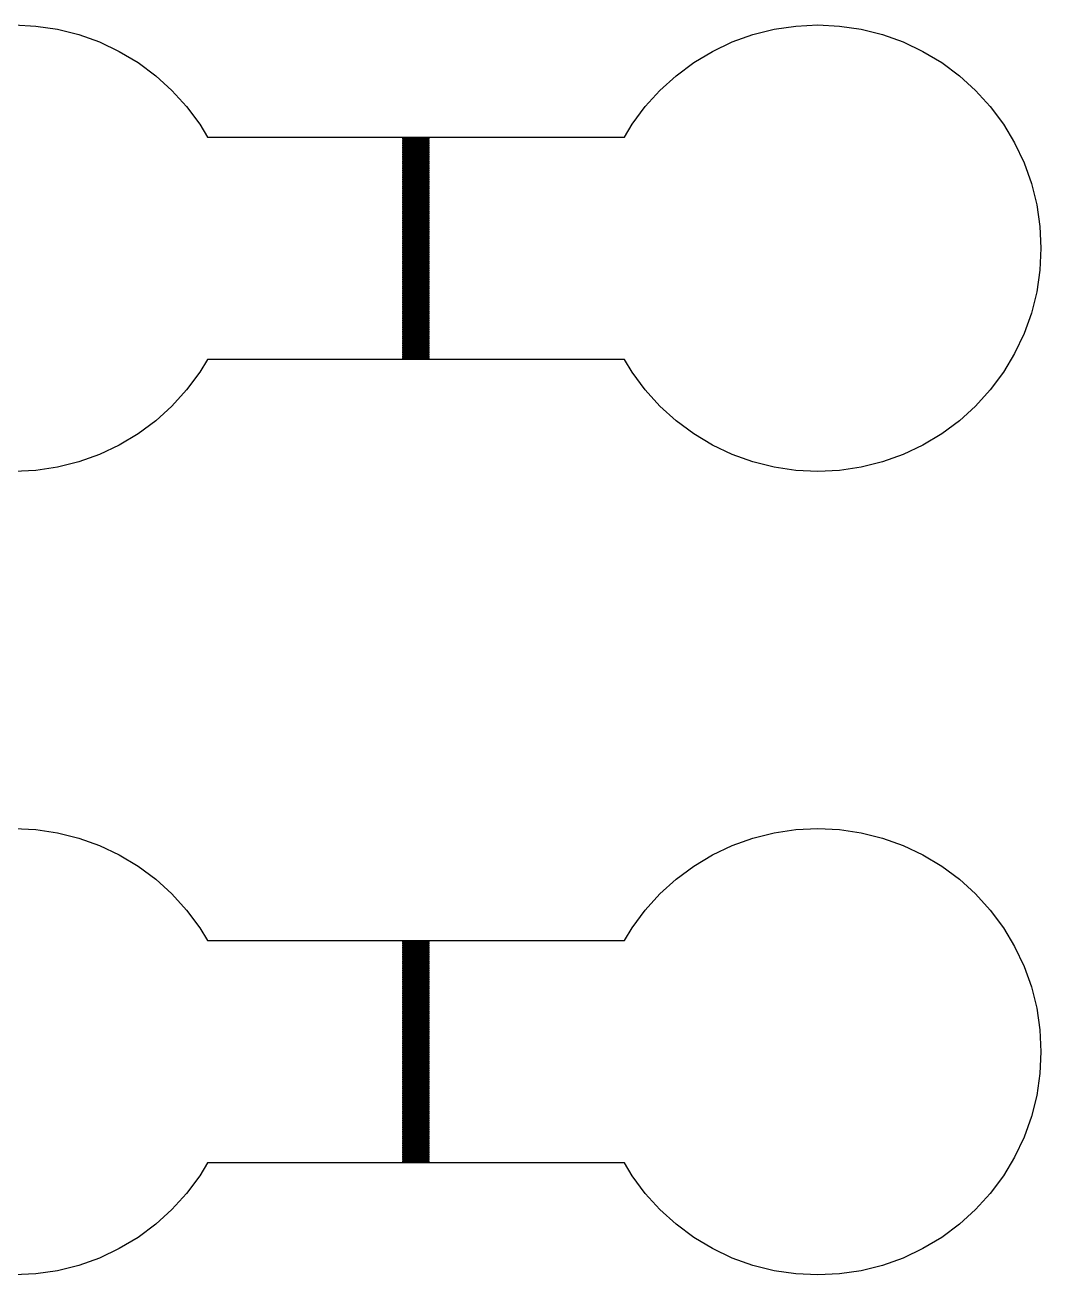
# Model space of a CAD drawing. Extents: x -16 to 132, y -40 to 113.
# Drawn here: x 13.93 to 25.57, y 38.86 to 53.18 of the extents above; entities that cross this region are included whole.
import ezdxf

# ---------------------------------------------------------------- set-up
doc = ezdxf.new("R2010")
doc.units = 0

msp = doc.modelspace()

# ---------------------------------------------------------------- linework, layer by layer
for p, q in [((13.8051, 53.1752), (14.0557, 53.1629)), ((14.0557, 53.1629), (14.3038, 53.1261)), ((14.3038, 53.1261), (14.5472, 53.0651)), ((22.2664, 53.0651), (22.5097, 53.1261)), ((22.5097, 53.1261), (22.7579, 53.1629)), ((22.7579, 53.1629), (23.0085, 53.1752)), ((23.0085, 53.1752), (23.2591, 53.1629)), ((23.2591, 53.1629), (23.5072, 53.1261)), ((23.5072, 53.1261), (23.7506, 53.0651)), ((14.5472, 53.0651), (14.7834, 52.9806)), ((14.7834, 52.9806), (15.0102, 52.8733)), ((21.8034, 52.8733), (22.0302, 52.9806)), ((22.0302, 52.9806), (22.2664, 53.0651)), ((23.7506, 53.0651), (23.9868, 52.9806)), ((23.9868, 52.9806), (24.2136, 52.8733)), ((15.0102, 52.8733), (15.2254, 52.7443)), ((21.5882, 52.7443), (21.8034, 52.8733)), ((24.2136, 52.8733), (24.4288, 52.7443)), ((15.2254, 52.7443), (15.4269, 52.5949)), ((21.3867, 52.5949), (21.5882, 52.7443)), ((24.4288, 52.7443), (24.6303, 52.5949)), ((15.4269, 52.5949), (15.6128, 52.4264)), ((21.2008, 52.4264), (21.3867, 52.5949)), ((24.6303, 52.5949), (24.8162, 52.4264)), ((15.6128, 52.4264), (15.7813, 52.2405)), ((21.0323, 52.2405), (21.2008, 52.4264)), ((24.8162, 52.4264), (24.9847, 52.2405)), ((15.7813, 52.2405), (15.9307, 52.039)), ((20.8828, 52.039), (21.0323, 52.2405)), ((24.9847, 52.2405), (25.1341, 52.039)), ((15.9307, 52.039), (16.019, 51.8918)), ((20.7946, 51.8918), (20.8828, 52.039)), ((25.1341, 52.039), (25.2631, 51.8238)), ((16.019, 51.8918), (20.7946, 51.8918)), ((18.5602, 51.8816), (18.2534, 51.8816)), ((18.2534, 51.8816), (18.2534, 51.8714)), ((18.2534, 51.8714), (18.5602, 51.8714)), ((18.5602, 51.8611), (18.2534, 51.8611)), ((18.2534, 51.8611), (18.2534, 51.8509)), ((18.2534, 51.8509), (18.5602, 51.8509)), ((18.5602, 51.8407), (18.2534, 51.8407)), ((18.2534, 51.8407), (18.2534, 51.8305)), ((18.2534, 51.8305), (18.5602, 51.8305)), ((18.5602, 51.8714), (18.5602, 51.8816)), ((18.5602, 51.8509), (18.5602, 51.8611)), ((18.5602, 51.8305), (18.5602, 51.8407)), ((18.5602, 51.8202), (18.2534, 51.8202)), ((18.2534, 51.8202), (18.2534, 51.81)), ((18.2534, 51.81), (18.5602, 51.81)), ((18.5602, 51.7998), (18.2534, 51.7998)), ((18.2534, 51.7998), (18.2534, 51.7896)), ((18.2534, 51.7896), (18.5602, 51.7896)), ((18.5602, 51.7793), (18.2534, 51.7793)), ((18.2534, 51.7793), (18.2534, 51.7691)), ((18.2534, 51.7691), (18.5602, 51.7691)), ((18.5602, 51.7589), (18.2534, 51.7589)), ((18.2534, 51.7589), (18.2534, 51.7487)), ((18.2534, 51.7487), (18.5602, 51.7487)), ((18.5602, 51.7384), (18.2534, 51.7384)), ((18.2534, 51.7384), (18.2534, 51.7282)), ((18.2534, 51.7282), (18.5602, 51.7282)), ((18.5602, 51.718), (18.2534, 51.718)), ((18.2534, 51.718), (18.2534, 51.7077)), ((18.2534, 51.7077), (18.5602, 51.7077)), ((18.5602, 51.6975), (18.2534, 51.6975)), ((18.2534, 51.6975), (18.2534, 51.6873)), ((18.2534, 51.6873), (18.5602, 51.6873)), ((18.5602, 51.81), (18.5602, 51.8202)), ((18.5602, 51.7896), (18.5602, 51.7998)), ((18.5602, 51.7691), (18.5602, 51.7793)), ((18.5602, 51.7487), (18.5602, 51.7589)), ((18.5602, 51.7282), (18.5602, 51.7384)), ((18.5602, 51.7077), (18.5602, 51.718)), ((18.5602, 51.6873), (18.5602, 51.6975)), ((25.2631, 51.8238), (25.3704, 51.597)), ((18.5602, 51.6771), (18.2534, 51.6771)), ((18.2534, 51.6771), (18.2534, 51.6669)), ((18.2534, 51.6669), (18.5602, 51.6669)), ((18.5602, 51.6566), (18.2534, 51.6566)), ((18.2534, 51.6566), (18.2534, 51.6464)), ((18.2534, 51.6464), (18.5602, 51.6464)), ((18.5602, 51.6362), (18.2534, 51.6362)), ((18.2534, 51.6362), (18.2534, 51.6259)), ((18.2534, 51.6259), (18.5602, 51.6259)), ((18.5602, 51.6157), (18.2534, 51.6157)), ((18.2534, 51.6157), (18.2534, 51.6055)), ((18.2534, 51.6055), (18.5602, 51.6055)), ((18.5602, 51.5953), (18.2534, 51.5953)), ((18.2534, 51.5953), (18.2534, 51.585)), ((18.2534, 51.585), (18.5602, 51.585)), ((18.5602, 51.5748), (18.2534, 51.5748)), ((18.2534, 51.5748), (18.2534, 51.5646)), ((18.2534, 51.5646), (18.5602, 51.5646)), ((18.5602, 51.5544), (18.2534, 51.5544)), ((18.2534, 51.5544), (18.2534, 51.5441)), ((18.2534, 51.5441), (18.5602, 51.5441)), ((18.5602, 51.6669), (18.5602, 51.6771)), ((18.5602, 51.6464), (18.5602, 51.6566)), ((18.5602, 51.6259), (18.5602, 51.6362)), ((18.5602, 51.6055), (18.5602, 51.6157)), ((18.5602, 51.585), (18.5602, 51.5953)), ((18.5602, 51.5646), (18.5602, 51.5748)), ((18.5602, 51.5441), (18.5602, 51.5544)), ((25.3704, 51.597), (25.4549, 51.3608)), ((18.5602, 51.5339), (18.2534, 51.5339)), ((18.2534, 51.5339), (18.2534, 51.5237)), ((18.2534, 51.5237), (18.5602, 51.5237)), ((18.5602, 51.5135), (18.2534, 51.5135)), ((18.2534, 51.5135), (18.2534, 51.5032)), ((18.2534, 51.5032), (18.5602, 51.5032)), ((18.5602, 51.493), (18.2534, 51.493)), ((18.2534, 51.493), (18.2534, 51.4828)), ((18.2534, 51.4828), (18.5602, 51.4828)), ((18.5602, 51.4725), (18.2534, 51.4725)), ((18.2534, 51.4725), (18.2534, 51.4623)), ((18.2534, 51.4623), (18.5602, 51.4623)), ((18.5602, 51.4521), (18.2534, 51.4521)), ((18.2534, 51.4521), (18.2534, 51.4419)), ((18.2534, 51.4419), (18.5602, 51.4419)), ((18.5602, 51.4317), (18.2534, 51.4317)), ((18.2534, 51.4317), (18.2534, 51.4214)), ((18.2534, 51.4214), (18.5602, 51.4214)), ((18.5602, 51.4112), (18.2534, 51.4112)), ((18.2534, 51.4112), (18.2534, 51.401)), ((18.2534, 51.401), (18.5602, 51.401)), ((18.5602, 51.5237), (18.5602, 51.5339)), ((18.5602, 51.5032), (18.5602, 51.5135)), ((18.5602, 51.4828), (18.5602, 51.493)), ((18.5602, 51.4623), (18.5602, 51.4725)), ((18.5602, 51.4419), (18.5602, 51.4521)), ((18.5602, 51.4214), (18.5602, 51.4317)), ((18.5602, 51.401), (18.5602, 51.4112)), ((18.5602, 51.3907), (18.2534, 51.3907)), ((18.2534, 51.3907), (18.2534, 51.3805)), ((18.2534, 51.3805), (18.5602, 51.3805)), ((18.5602, 51.3703), (18.2534, 51.3703)), ((18.2534, 51.3703), (18.2534, 51.3601)), ((18.2534, 51.3601), (18.5602, 51.3601)), ((18.5602, 51.3499), (18.2534, 51.3499)), ((18.2534, 51.3499), (18.2534, 51.3396)), ((18.2534, 51.3396), (18.5602, 51.3396)), ((18.5602, 51.3294), (18.2534, 51.3294)), ((18.2534, 51.3294), (18.2534, 51.3192)), ((18.2534, 51.3192), (18.5602, 51.3192)), ((18.5602, 51.3089), (18.2534, 51.3089)), ((18.2534, 51.3089), (18.2534, 51.2987)), ((18.2534, 51.2987), (18.5602, 51.2987)), ((18.5602, 51.2885), (18.2534, 51.2885)), ((18.2534, 51.2885), (18.2534, 51.2783)), ((18.2534, 51.2783), (18.5602, 51.2783)), ((18.5602, 51.268), (18.2534, 51.268)), ((18.2534, 51.268), (18.2534, 51.2578)), ((18.2534, 51.2578), (18.5602, 51.2578)), ((18.5602, 51.3805), (18.5602, 51.3907)), ((18.5602, 51.3601), (18.5602, 51.3703)), ((18.5602, 51.3396), (18.5602, 51.3499)), ((18.5602, 51.3192), (18.5602, 51.3294)), ((18.5602, 51.2987), (18.5602, 51.3089)), ((18.5602, 51.2783), (18.5602, 51.2885)), ((18.5602, 51.2578), (18.5602, 51.268)), ((25.4549, 51.3608), (25.5159, 51.1174)), ((18.5602, 51.2476), (18.2534, 51.2476)), ((18.2534, 51.2476), (18.2534, 51.2374)), ((18.2534, 51.2374), (18.5602, 51.2374)), ((18.5602, 51.2271), (18.2534, 51.2271)), ((18.2534, 51.2271), (18.2534, 51.2169)), ((18.2534, 51.2169), (18.5602, 51.2169)), ((18.5602, 51.2067), (18.2534, 51.2067)), ((18.2534, 51.2067), (18.2534, 51.1964)), ((18.2534, 51.1964), (18.5602, 51.1964)), ((18.5602, 51.1862), (18.2534, 51.1862)), ((18.2534, 51.1862), (18.2534, 51.176)), ((18.2534, 51.176), (18.5602, 51.176)), ((18.5602, 51.1658), (18.2534, 51.1658)), ((18.2534, 51.1658), (18.2534, 51.1555)), ((18.2534, 51.1555), (18.5602, 51.1555)), ((18.5602, 51.1453), (18.2534, 51.1453)), ((18.2534, 51.1453), (18.2534, 51.1351)), ((18.2534, 51.1351), (18.5602, 51.1351)), ((18.5602, 51.1249), (18.2534, 51.1249)), ((18.2534, 51.1249), (18.2534, 51.1146)), ((18.2534, 51.1146), (18.5602, 51.1146)), ((18.5602, 51.2374), (18.5602, 51.2476)), ((18.5602, 51.2169), (18.5602, 51.2271)), ((18.5602, 51.1964), (18.5602, 51.2067)), ((18.5602, 51.176), (18.5602, 51.1862)), ((18.5602, 51.1555), (18.5602, 51.1658)), ((18.5602, 51.1351), (18.5602, 51.1453)), ((18.5602, 51.1146), (18.5602, 51.1249)), ((25.5159, 51.1174), (25.5527, 50.8693)), ((18.5602, 51.1044), (18.2534, 51.1044)), ((18.2534, 51.1044), (18.2534, 51.0942)), ((18.2534, 51.0942), (18.5602, 51.0942)), ((18.5602, 51.084), (18.2534, 51.084)), ((18.2534, 51.084), (18.2534, 51.0737)), ((18.2534, 51.0737), (18.5602, 51.0737)), ((18.5602, 51.0635), (18.2534, 51.0635)), ((18.2534, 51.0635), (18.2534, 51.0533)), ((18.2534, 51.0533), (18.5602, 51.0533)), ((18.5602, 51.0431), (18.2534, 51.0431)), ((18.2534, 51.0431), (18.2534, 51.0328)), ((18.2534, 51.0328), (18.5602, 51.0328)), ((18.5602, 51.0226), (18.2534, 51.0226)), ((18.2534, 51.0226), (18.2534, 51.0124)), ((18.2534, 51.0124), (18.5602, 51.0124)), ((18.5602, 51.0022), (18.2534, 51.0022)), ((18.2534, 51.0022), (18.2534, 50.9919)), ((18.2534, 50.9919), (18.5602, 50.9919)), ((18.5602, 50.9817), (18.2534, 50.9817)), ((18.2534, 50.9817), (18.2534, 50.9715)), ((18.2534, 50.9715), (18.5602, 50.9715)), ((18.5602, 51.0942), (18.5602, 51.1044)), ((18.5602, 51.0737), (18.5602, 51.084)), ((18.5602, 51.0533), (18.5602, 51.0635)), ((18.5602, 51.0328), (18.5602, 51.0431)), ((18.5602, 51.0124), (18.5602, 51.0226)), ((18.5602, 50.9919), (18.5602, 51.0022)), ((18.5602, 50.9715), (18.5602, 50.9817)), ((18.5602, 50.9613), (18.2534, 50.9613)), ((18.2534, 50.9613), (18.2534, 50.951)), ((18.2534, 50.951), (18.5602, 50.951)), ((18.5602, 50.9408), (18.2534, 50.9408)), ((18.2534, 50.9408), (18.2534, 50.9306)), ((18.2534, 50.9306), (18.5602, 50.9306)), ((18.5602, 50.9204), (18.2534, 50.9204)), ((18.2534, 50.9204), (18.2534, 50.9101)), ((18.2534, 50.9101), (18.5602, 50.9101)), ((18.5602, 50.8999), (18.2534, 50.8999)), ((18.2534, 50.8999), (18.2534, 50.8897)), ((18.2534, 50.8897), (18.5602, 50.8897)), ((18.5602, 50.8794), (18.2534, 50.8794)), ((18.2534, 50.8794), (18.2534, 50.8692)), ((18.2534, 50.8692), (18.5602, 50.8692)), ((18.5602, 50.859), (18.2534, 50.859)), ((18.2534, 50.859), (18.2534, 50.8488)), ((18.2534, 50.8488), (18.5602, 50.8488)), ((18.5602, 50.8385), (18.2534, 50.8385)), ((18.2534, 50.8385), (18.2534, 50.8283)), ((18.2534, 50.8283), (18.5602, 50.8283)), ((18.5602, 50.951), (18.5602, 50.9613)), ((18.5602, 50.9306), (18.5602, 50.9408)), ((18.5602, 50.9101), (18.5602, 50.9204)), ((18.5602, 50.8897), (18.5602, 50.8999)), ((18.5602, 50.8692), (18.5602, 50.8794)), ((18.5602, 50.8488), (18.5602, 50.859)), ((18.5602, 50.8283), (18.5602, 50.8385)), ((25.5527, 50.8693), (25.565, 50.6187)), ((18.5602, 50.8181), (18.2534, 50.8181)), ((18.2534, 50.8181), (18.2534, 50.8079)), ((18.2534, 50.8079), (18.5602, 50.8079)), ((18.5602, 50.7976), (18.2534, 50.7976)), ((18.2534, 50.7976), (18.2534, 50.7874)), ((18.2534, 50.7874), (18.5602, 50.7874)), ((18.5602, 50.7772), (18.2534, 50.7772)), ((18.2534, 50.7772), (18.2534, 50.767)), ((18.2534, 50.767), (18.5602, 50.767)), ((18.5602, 50.7567), (18.2534, 50.7567)), ((18.2534, 50.7567), (18.2534, 50.7465)), ((18.2534, 50.7465), (18.5602, 50.7465)), ((18.5602, 50.7363), (18.2534, 50.7363)), ((18.2534, 50.7363), (18.2534, 50.7261)), ((18.2534, 50.7261), (18.5602, 50.7261)), ((18.5602, 50.7158), (18.2534, 50.7158)), ((18.2534, 50.7158), (18.2534, 50.7056)), ((18.2534, 50.7056), (18.5602, 50.7056)), ((18.5602, 50.6954), (18.2534, 50.6954)), ((18.2534, 50.6954), (18.2534, 50.6852)), ((18.2534, 50.6852), (18.5602, 50.6852)), ((18.5602, 50.8079), (18.5602, 50.8181)), ((18.5602, 50.7874), (18.5602, 50.7976)), ((18.5602, 50.767), (18.5602, 50.7772)), ((18.5602, 50.7465), (18.5602, 50.7567)), ((18.5602, 50.7261), (18.5602, 50.7363)), ((18.5602, 50.7056), (18.5602, 50.7158)), ((18.5602, 50.6852), (18.5602, 50.6954)), ((18.5602, 50.6749), (18.2534, 50.6749)), ((18.2534, 50.6749), (18.2534, 50.6647)), ((18.2534, 50.6647), (18.5602, 50.6647)), ((18.5602, 50.6545), (18.2534, 50.6545)), ((18.2534, 50.6545), (18.2534, 50.6443)), ((18.2534, 50.6443), (18.5602, 50.6443)), ((18.5602, 50.634), (18.2534, 50.634)), ((18.2534, 50.634), (18.2534, 50.6238)), ((18.2534, 50.6238), (18.5602, 50.6238)), ((18.5602, 50.6136), (18.2534, 50.6136)), ((18.2534, 50.6136), (18.2534, 50.6033)), ((18.2534, 50.6033), (18.5602, 50.6033)), ((18.5602, 50.5931), (18.2534, 50.5931)), ((18.2534, 50.5931), (18.2534, 50.5829)), ((18.2534, 50.5829), (18.5602, 50.5829)), ((18.5602, 50.5727), (18.2534, 50.5727)), ((18.2534, 50.5727), (18.2534, 50.5625)), ((18.2534, 50.5625), (18.5602, 50.5625)), ((18.5602, 50.5522), (18.2534, 50.5522)), ((18.2534, 50.5522), (18.2534, 50.542)), ((18.2534, 50.542), (18.5602, 50.542)), ((18.5602, 50.6647), (18.5602, 50.6749)), ((18.5602, 50.6443), (18.5602, 50.6545)), ((18.5602, 50.6238), (18.5602, 50.634)), ((18.5602, 50.6033), (18.5602, 50.6136)), ((18.5602, 50.5829), (18.5602, 50.5931)), ((18.5602, 50.5625), (18.5602, 50.5727)), ((18.5602, 50.542), (18.5602, 50.5522)), ((25.565, 50.6187), (25.5527, 50.3681)), ((18.5602, 50.5318), (18.2534, 50.5318)), ((18.2534, 50.5318), (18.2534, 50.5216)), ((18.2534, 50.5216), (18.5602, 50.5216)), ((18.5602, 50.5113), (18.2534, 50.5113)), ((18.2534, 50.5113), (18.2534, 50.5011)), ((18.2534, 50.5011), (18.5602, 50.5011)), ((18.5602, 50.4909), (18.2534, 50.4909)), ((18.2534, 50.4909), (18.2534, 50.4807)), ((18.2534, 50.4807), (18.5602, 50.4807)), ((18.5602, 50.4704), (18.2534, 50.4704)), ((18.2534, 50.4704), (18.2534, 50.4602)), ((18.2534, 50.4602), (18.5602, 50.4602)), ((18.5602, 50.45), (18.2534, 50.45)), ((18.2534, 50.45), (18.2534, 50.4397)), ((18.2534, 50.4397), (18.5602, 50.4397)), ((18.5602, 50.4295), (18.2534, 50.4295)), ((18.2534, 50.4295), (18.2534, 50.4193)), ((18.2534, 50.4193), (18.5602, 50.4193)), ((18.5602, 50.4091), (18.2534, 50.4091)), ((18.2534, 50.4091), (18.2534, 50.3988)), ((18.2534, 50.3988), (18.5602, 50.3988)), ((18.5602, 50.5216), (18.5602, 50.5318)), ((18.5602, 50.5011), (18.5602, 50.5113)), ((18.5602, 50.4807), (18.5602, 50.4909)), ((18.5602, 50.4602), (18.5602, 50.4704)), ((18.5602, 50.4397), (18.5602, 50.45)), ((18.5602, 50.4193), (18.5602, 50.4295)), ((18.5602, 50.3988), (18.5602, 50.4091)), ((18.5602, 50.3886), (18.2534, 50.3886)), ((18.2534, 50.3886), (18.2534, 50.3784)), ((18.2534, 50.3784), (18.5602, 50.3784)), ((18.5602, 50.3682), (18.2534, 50.3682)), ((18.2534, 50.3682), (18.2534, 50.3579)), ((18.2534, 50.3579), (18.5602, 50.3579)), ((18.5602, 50.3477), (18.2534, 50.3477)), ((18.2534, 50.3477), (18.2534, 50.3375)), ((18.2534, 50.3375), (18.5602, 50.3375)), ((18.5602, 50.3273), (18.2534, 50.3273)), ((18.2534, 50.3273), (18.2534, 50.317)), ((18.2534, 50.317), (18.5602, 50.317)), ((18.5602, 50.3068), (18.2534, 50.3068)), ((18.2534, 50.3068), (18.2534, 50.2966)), ((18.2534, 50.2966), (18.5602, 50.2966)), ((18.5602, 50.2863), (18.2534, 50.2863)), ((18.2534, 50.2863), (18.2534, 50.2761)), ((18.2534, 50.2761), (18.5602, 50.2761)), ((18.5602, 50.2659), (18.2534, 50.2659)), ((18.2534, 50.2659), (18.2534, 50.2557)), ((18.2534, 50.2557), (18.5602, 50.2557)), ((18.5602, 50.3784), (18.5602, 50.3886)), ((18.5602, 50.3579), (18.5602, 50.3682)), ((18.5602, 50.3375), (18.5602, 50.3477)), ((18.5602, 50.317), (18.5602, 50.3273)), ((18.5602, 50.2966), (18.5602, 50.3068)), ((18.5602, 50.2761), (18.5602, 50.2863)), ((18.5602, 50.2557), (18.5602, 50.2659)), ((25.5527, 50.3681), (25.5159, 50.1199)), ((18.5602, 50.2455), (18.2534, 50.2455)), ((18.2534, 50.2455), (18.2534, 50.2352)), ((18.2534, 50.2352), (18.5602, 50.2352)), ((18.5602, 50.225), (18.2534, 50.225)), ((18.2534, 50.225), (18.2534, 50.2148)), ((18.2534, 50.2148), (18.5602, 50.2148)), ((18.5602, 50.2045), (18.2534, 50.2045)), ((18.2534, 50.2045), (18.2534, 50.1943)), ((18.2534, 50.1943), (18.5602, 50.1943)), ((18.5602, 50.1841), (18.2534, 50.1841)), ((18.2534, 50.1841), (18.2534, 50.1739)), ((18.2534, 50.1739), (18.5602, 50.1739)), ((18.5602, 50.1637), (18.2534, 50.1637)), ((18.2534, 50.1637), (18.2534, 50.1534)), ((18.2534, 50.1534), (18.5602, 50.1534)), ((18.5602, 50.1432), (18.2534, 50.1432)), ((18.2534, 50.1432), (18.2534, 50.133)), ((18.2534, 50.133), (18.5602, 50.133)), ((18.5602, 50.1227), (18.2534, 50.1227)), ((18.2534, 50.1227), (18.2534, 50.1125)), ((18.2534, 50.1125), (18.5602, 50.1125)), ((18.5602, 50.2352), (18.5602, 50.2455)), ((18.5602, 50.2148), (18.5602, 50.225)), ((18.5602, 50.1943), (18.5602, 50.2045)), ((18.5602, 50.1739), (18.5602, 50.1841)), ((18.5602, 50.1534), (18.5602, 50.1637)), ((18.5602, 50.133), (18.5602, 50.1432)), ((18.5602, 50.1125), (18.5602, 50.1227)), ((25.5159, 50.1199), (25.4549, 49.8766)), ((18.5602, 50.1023), (18.2534, 50.1023)), ((18.2534, 50.1023), (18.2534, 50.0921)), ((18.2534, 50.0921), (18.5602, 50.0921)), ((18.5602, 50.0818), (18.2534, 50.0818)), ((18.2534, 50.0818), (18.2534, 50.0716)), ((18.2534, 50.0716), (18.5602, 50.0716)), ((18.5602, 50.0614), (18.2534, 50.0614)), ((18.2534, 50.0614), (18.2534, 50.0512)), ((18.2534, 50.0512), (18.5602, 50.0512)), ((18.5602, 50.0409), (18.2534, 50.0409)), ((18.2534, 50.0409), (18.2534, 50.0307)), ((18.2534, 50.0307), (18.5602, 50.0307)), ((18.5602, 50.0205), (18.2534, 50.0205)), ((18.2534, 50.0205), (18.2534, 50.0103)), ((18.2534, 50.0103), (18.5602, 50.0103)), ((18.5602, 50), (18.2534, 50)), ((18.2534, 50), (18.2534, 49.9898)), ((18.2534, 49.9898), (18.5602, 49.9898)), ((18.5602, 49.9796), (18.2534, 49.9796)), ((18.2534, 49.9796), (18.2534, 49.9693)), ((18.2534, 49.9693), (18.5602, 49.9693)), ((18.5602, 50.0921), (18.5602, 50.1023)), ((18.5602, 50.0716), (18.5602, 50.0818)), ((18.5602, 50.0512), (18.5602, 50.0614)), ((18.5602, 50.0307), (18.5602, 50.0409)), ((18.5602, 50.0103), (18.5602, 50.0205)), ((18.5602, 49.9898), (18.5602, 50)), ((18.5602, 49.9693), (18.5602, 49.9796)), ((18.5602, 49.9591), (18.2534, 49.9591)), ((18.2534, 49.9591), (18.2534, 49.9489)), ((18.2534, 49.9489), (18.5602, 49.9489)), ((18.5602, 49.9387), (18.2534, 49.9387)), ((18.2534, 49.9387), (18.2534, 49.9285)), ((18.2534, 49.9285), (18.5602, 49.9285)), ((18.5602, 49.9182), (18.2534, 49.9182)), ((18.2534, 49.9182), (18.2534, 49.908)), ((18.2534, 49.908), (18.5602, 49.908)), ((18.5602, 49.8978), (18.2534, 49.8978)), ((18.2534, 49.8978), (18.2534, 49.8875)), ((18.2534, 49.8875), (18.5602, 49.8875)), ((18.5602, 49.8773), (18.2534, 49.8773)), ((18.2534, 49.8773), (18.2534, 49.8671)), ((18.2534, 49.8671), (18.5602, 49.8671)), ((18.5602, 49.8569), (18.2534, 49.8569)), ((18.2534, 49.8569), (18.2534, 49.8466)), ((18.2534, 49.8466), (18.5602, 49.8466)), ((18.5602, 49.8364), (18.2534, 49.8364)), ((18.2534, 49.8364), (18.2534, 49.8262)), ((18.2534, 49.8262), (18.5602, 49.8262)), ((18.5602, 49.9489), (18.5602, 49.9591)), ((18.5602, 49.9285), (18.5602, 49.9387)), ((18.5602, 49.908), (18.5602, 49.9182)), ((18.5602, 49.8875), (18.5602, 49.8978)), ((18.5602, 49.8671), (18.5602, 49.8773)), ((18.5602, 49.8466), (18.5602, 49.8569)), ((18.5602, 49.8262), (18.5602, 49.8364)), ((25.4549, 49.8766), (25.3704, 49.6404)), ((18.5602, 49.816), (18.2534, 49.816)), ((18.2534, 49.816), (18.2534, 49.8057)), ((18.2534, 49.8057), (18.5602, 49.8057)), ((18.5602, 49.7955), (18.2534, 49.7955)), ((18.2534, 49.7955), (18.2534, 49.7853)), ((18.2534, 49.7853), (18.5602, 49.7853)), ((18.5602, 49.7751), (18.2534, 49.7751)), ((18.2534, 49.7751), (18.2534, 49.7648)), ((18.2534, 49.7648), (18.5602, 49.7648)), ((18.5602, 49.7546), (18.2534, 49.7546)), ((18.2534, 49.7546), (18.2534, 49.7444)), ((18.2534, 49.7444), (18.5602, 49.7444)), ((18.5602, 49.7341), (18.2534, 49.7341)), ((18.2534, 49.7341), (18.2534, 49.7239)), ((18.2534, 49.7239), (18.5602, 49.7239)), ((18.5602, 49.7137), (18.2534, 49.7137)), ((18.2534, 49.7137), (18.2534, 49.7035)), ((18.2534, 49.7035), (18.5602, 49.7035)), ((18.5602, 49.6932), (18.2534, 49.6932)), ((18.2534, 49.6932), (18.2534, 49.683)), ((18.2534, 49.683), (18.5602, 49.683)), ((18.5602, 49.8057), (18.5602, 49.816)), ((18.5602, 49.7853), (18.5602, 49.7955)), ((18.5602, 49.7648), (18.5602, 49.7751)), ((18.5602, 49.7444), (18.5602, 49.7546)), ((18.5602, 49.7239), (18.5602, 49.7341)), ((18.5602, 49.7035), (18.5602, 49.7137)), ((18.5602, 49.683), (18.5602, 49.6932)), ((18.5602, 49.6728), (18.2534, 49.6728)), ((18.2534, 49.6728), (18.2534, 49.6626)), ((18.2534, 49.6626), (18.5602, 49.6626)), ((18.5602, 49.6523), (18.2534, 49.6523)), ((18.2534, 49.6523), (18.2534, 49.6421)), ((18.2534, 49.6421), (18.5602, 49.6421)), ((18.5602, 49.6319), (18.2534, 49.6319)), ((18.2534, 49.6319), (18.2534, 49.6217)), ((18.2534, 49.6217), (18.5602, 49.6217)), ((18.5602, 49.6115), (18.2534, 49.6115)), ((18.2534, 49.6115), (18.2534, 49.6012)), ((18.2534, 49.6012), (18.5602, 49.6012)), ((18.5602, 49.591), (18.2534, 49.591)), ((18.2534, 49.591), (18.2534, 49.5807)), ((18.2534, 49.5807), (18.5602, 49.5807)), ((18.5602, 49.5705), (18.2534, 49.5705)), ((18.2534, 49.5705), (18.2534, 49.5603)), ((18.2534, 49.5603), (18.5602, 49.5603)), ((18.5602, 49.5501), (18.2534, 49.5501)), ((18.2534, 49.5501), (18.2534, 49.5399)), ((18.2534, 49.5399), (18.5602, 49.5399)), ((18.5602, 49.6626), (18.5602, 49.6728)), ((18.5602, 49.6421), (18.5602, 49.6523)), ((18.5602, 49.6217), (18.5602, 49.6319)), ((18.5602, 49.6012), (18.5602, 49.6115)), ((18.5602, 49.5807), (18.5602, 49.591)), ((18.5602, 49.5603), (18.5602, 49.5705)), ((18.5602, 49.5399), (18.5602, 49.5501)), ((25.3704, 49.6404), (25.2631, 49.4136)), ((18.5602, 49.5296), (18.2534, 49.5296)), ((18.2534, 49.5296), (18.2534, 49.5194)), ((18.2534, 49.5194), (18.5602, 49.5194)), ((18.5602, 49.5092), (18.2534, 49.5092)), ((18.2534, 49.5092), (18.2534, 49.499)), ((18.2534, 49.499), (18.5602, 49.499)), ((18.5602, 49.4887), (18.2534, 49.4887)), ((18.2534, 49.4887), (18.2534, 49.4785)), ((18.2534, 49.4785), (18.5602, 49.4785)), ((18.5602, 49.4683), (18.2534, 49.4683)), ((18.2534, 49.4683), (18.2534, 49.4581)), ((18.2534, 49.4581), (18.5602, 49.4581)), ((18.5602, 49.4478), (18.2534, 49.4478)), ((18.2534, 49.4478), (18.2534, 49.4376)), ((18.2534, 49.4376), (18.5602, 49.4376)), ((18.5602, 49.4274), (18.2534, 49.4274)), ((18.2534, 49.4274), (18.2534, 49.4171)), ((18.2534, 49.4171), (18.5602, 49.4171)), ((18.5602, 49.4069), (18.2534, 49.4069)), ((18.2534, 49.4069), (18.2534, 49.3967)), ((18.2534, 49.3967), (18.5602, 49.3967)), ((18.5602, 49.5194), (18.5602, 49.5296)), ((18.5602, 49.499), (18.5602, 49.5092)), ((18.5602, 49.4785), (18.5602, 49.4887)), ((18.5602, 49.4581), (18.5602, 49.4683)), ((18.5602, 49.4376), (18.5602, 49.4478)), ((18.5602, 49.4171), (18.5602, 49.4274)), ((18.5602, 49.3967), (18.5602, 49.4069)), ((25.2631, 49.4136), (25.1341, 49.1984)), ((16.019, 49.3456), (15.9307, 49.1984)), ((20.7946, 49.3456), (16.019, 49.3456)), ((18.5602, 49.3865), (18.2534, 49.3865)), ((18.2534, 49.3865), (18.2534, 49.3762)), ((18.2534, 49.3762), (18.5602, 49.3762)), ((18.5602, 49.366), (18.2534, 49.366)), ((18.2534, 49.366), (18.2534, 49.3558)), ((18.2534, 49.3558), (18.5602, 49.3558)), ((18.5602, 49.3762), (18.5602, 49.3865)), ((18.5602, 49.3558), (18.5602, 49.366)), ((20.8828, 49.1984), (20.7946, 49.3456)), ((15.9307, 49.1984), (15.7813, 48.9969)), ((21.0323, 48.9969), (20.8828, 49.1984)), ((25.1341, 49.1984), (24.9847, 48.9969)), ((15.7813, 48.9969), (15.6128, 48.811)), ((21.2008, 48.811), (21.0323, 48.9969)), ((24.9847, 48.9969), (24.8162, 48.811)), ((15.6128, 48.811), (15.4269, 48.6425)), ((21.3867, 48.6425), (21.2008, 48.811)), ((24.8162, 48.811), (24.6303, 48.6425)), ((15.4269, 48.6425), (15.2254, 48.4931)), ((21.5882, 48.4931), (21.3867, 48.6425)), ((24.6303, 48.6425), (24.4288, 48.4931)), ((15.2254, 48.4931), (15.0102, 48.3641)), ((21.8034, 48.3641), (21.5882, 48.4931)), ((24.4288, 48.4931), (24.2136, 48.3641)), ((14.7834, 48.2568), (14.5472, 48.1723)), ((15.0102, 48.3641), (14.7834, 48.2568)), ((22.0302, 48.2568), (21.8034, 48.3641)), ((22.2664, 48.1723), (22.0302, 48.2568)), ((23.9868, 48.2568), (23.7506, 48.1723)), ((24.2136, 48.3641), (23.9868, 48.2568)), ((14.3038, 48.1113), (14.0557, 48.0745)), ((14.5472, 48.1723), (14.3038, 48.1113)), ((22.5097, 48.1113), (22.2664, 48.1723)), ((22.7579, 48.0745), (22.5097, 48.1113)), ((23.5072, 48.1113), (23.2591, 48.0745)), ((23.7506, 48.1723), (23.5072, 48.1113)), ((14.0557, 48.0745), (13.8051, 48.0622)), ((23.0085, 48.0622), (22.7579, 48.0745)), ((23.2591, 48.0745), (23.0085, 48.0622)), ((13.8051, 43.9718), (14.0557, 43.9595)), ((14.0557, 43.9595), (14.3038, 43.9227)), ((22.5097, 43.9227), (22.7579, 43.9595)), ((22.7579, 43.9595), (23.0085, 43.9718)), ((23.0085, 43.9718), (23.2591, 43.9595)), ((23.2591, 43.9595), (23.5072, 43.9227)), ((14.3038, 43.9227), (14.5472, 43.8617)), ((14.5472, 43.8617), (14.7834, 43.7772)), ((22.0302, 43.7772), (22.2664, 43.8617)), ((22.2664, 43.8617), (22.5097, 43.9227)), ((23.5072, 43.9227), (23.7506, 43.8617)), ((23.7506, 43.8617), (23.9868, 43.7772)), ((14.7834, 43.7772), (15.0102, 43.6699)), ((15.0102, 43.6699), (15.2254, 43.5409)), ((21.5882, 43.5409), (21.8034, 43.6699)), ((21.8034, 43.6699), (22.0302, 43.7772)), ((23.9868, 43.7772), (24.2136, 43.6699)), ((24.2136, 43.6699), (24.4288, 43.5409)), ((15.2254, 43.5409), (15.4269, 43.3915)), ((21.3867, 43.3915), (21.5882, 43.5409)), ((24.4288, 43.5409), (24.6303, 43.3915)), ((15.4269, 43.3915), (15.6128, 43.223)), ((21.2008, 43.223), (21.3867, 43.3915)), ((24.6303, 43.3915), (24.8162, 43.223)), ((15.6128, 43.223), (15.7813, 43.0371)), ((21.0323, 43.0371), (21.2008, 43.223)), ((24.8162, 43.223), (24.9847, 43.0371)), ((15.7813, 43.0371), (15.9307, 42.8356)), ((20.8828, 42.8356), (21.0323, 43.0371)), ((24.9847, 43.0371), (25.1341, 42.8356)), ((15.9307, 42.8356), (16.019, 42.6884)), ((20.7946, 42.6884), (20.8828, 42.8356)), ((25.1341, 42.8356), (25.2631, 42.6204)), ((16.019, 42.6884), (20.7946, 42.6884)), ((18.5602, 42.6782), (18.2534, 42.6782)), ((18.2534, 42.6782), (18.2534, 42.668)), ((18.2534, 42.668), (18.5602, 42.668)), ((18.5602, 42.668), (18.5602, 42.6782)), ((18.5602, 42.6577), (18.2534, 42.6577)), ((18.2534, 42.6577), (18.2534, 42.6475)), ((18.2534, 42.6475), (18.5602, 42.6475)), ((18.5602, 42.6373), (18.2534, 42.6373)), ((18.2534, 42.6373), (18.2534, 42.6271)), ((18.2534, 42.6271), (18.5602, 42.6271)), ((18.5602, 42.6168), (18.2534, 42.6168)), ((18.2534, 42.6168), (18.2534, 42.6066)), ((18.2534, 42.6066), (18.5602, 42.6066)), ((18.5602, 42.5964), (18.2534, 42.5964)), ((18.2534, 42.5964), (18.2534, 42.5862)), ((18.2534, 42.5862), (18.5602, 42.5862)), ((18.5602, 42.5759), (18.2534, 42.5759)), ((18.2534, 42.5759), (18.2534, 42.5657)), ((18.2534, 42.5657), (18.5602, 42.5657)), ((18.5602, 42.5555), (18.2534, 42.5555)), ((18.2534, 42.5555), (18.2534, 42.5453)), ((18.2534, 42.5453), (18.5602, 42.5453)), ((18.5602, 42.535), (18.2534, 42.535)), ((18.2534, 42.535), (18.2534, 42.5248)), ((18.2534, 42.5248), (18.5602, 42.5248)), ((18.5602, 42.6475), (18.5602, 42.6577)), ((18.5602, 42.6271), (18.5602, 42.6373)), ((18.5602, 42.6066), (18.5602, 42.6168)), ((18.5602, 42.5862), (18.5602, 42.5964)), ((18.5602, 42.5657), (18.5602, 42.5759)), ((18.5602, 42.5453), (18.5602, 42.5555)), ((18.5602, 42.5248), (18.5602, 42.535)), ((25.2631, 42.6204), (25.3704, 42.3936)), ((18.5602, 42.5146), (18.2534, 42.5146)), ((18.2534, 42.5146), (18.2534, 42.5043)), ((18.2534, 42.5043), (18.5602, 42.5043)), ((18.5602, 42.4941), (18.2534, 42.4941)), ((18.2534, 42.4941), (18.2534, 42.4839)), ((18.2534, 42.4839), (18.5602, 42.4839)), ((18.5602, 42.4737), (18.2534, 42.4737)), ((18.2534, 42.4737), (18.2534, 42.4635)), ((18.2534, 42.4635), (18.5602, 42.4635)), ((18.5602, 42.4532), (18.2534, 42.4532)), ((18.2534, 42.4532), (18.2534, 42.443)), ((18.2534, 42.443), (18.5602, 42.443)), ((18.5602, 42.4328), (18.2534, 42.4328)), ((18.2534, 42.4328), (18.2534, 42.4225)), ((18.2534, 42.4225), (18.5602, 42.4225)), ((18.5602, 42.4123), (18.2534, 42.4123)), ((18.2534, 42.4123), (18.2534, 42.4021)), ((18.2534, 42.4021), (18.5602, 42.4021)), ((18.5602, 42.3919), (18.2534, 42.3919)), ((18.2534, 42.3919), (18.2534, 42.3816)), ((18.2534, 42.3816), (18.5602, 42.3816)), ((18.5602, 42.5043), (18.5602, 42.5146)), ((18.5602, 42.4839), (18.5602, 42.4941)), ((18.5602, 42.4635), (18.5602, 42.4737)), ((18.5602, 42.443), (18.5602, 42.4532)), ((18.5602, 42.4225), (18.5602, 42.4328)), ((18.5602, 42.4021), (18.5602, 42.4123)), ((18.5602, 42.3816), (18.5602, 42.3919)), ((25.3704, 42.3936), (25.4549, 42.1574)), ((18.5602, 42.3714), (18.2534, 42.3714)), ((18.2534, 42.3714), (18.2534, 42.3612)), ((18.2534, 42.3612), (18.5602, 42.3612)), ((18.5602, 42.351), (18.2534, 42.351)), ((18.2534, 42.351), (18.2534, 42.3407)), ((18.2534, 42.3407), (18.5602, 42.3407)), ((18.5602, 42.3305), (18.2534, 42.3305)), ((18.2534, 42.3305), (18.2534, 42.3203)), ((18.2534, 42.3203), (18.5602, 42.3203)), ((18.5602, 42.3101), (18.2534, 42.3101)), ((18.2534, 42.3101), (18.2534, 42.2998)), ((18.2534, 42.2998), (18.5602, 42.2998)), ((18.5602, 42.2896), (18.2534, 42.2896)), ((18.2534, 42.2896), (18.2534, 42.2794)), ((18.2534, 42.2794), (18.5602, 42.2794)), ((18.5602, 42.2691), (18.2534, 42.2691)), ((18.2534, 42.2691), (18.2534, 42.2589)), ((18.2534, 42.2589), (18.5602, 42.2589)), ((18.5602, 42.2487), (18.2534, 42.2487)), ((18.2534, 42.2487), (18.2534, 42.2385)), ((18.2534, 42.2385), (18.5602, 42.2385)), ((18.5602, 42.3612), (18.5602, 42.3714)), ((18.5602, 42.3407), (18.5602, 42.351)), ((18.5602, 42.3203), (18.5602, 42.3305)), ((18.5602, 42.2998), (18.5602, 42.3101)), ((18.5602, 42.2794), (18.5602, 42.2896)), ((18.5602, 42.2589), (18.5602, 42.2691)), ((18.5602, 42.2385), (18.5602, 42.2487)), ((18.5602, 42.2283), (18.2534, 42.2283)), ((18.2534, 42.2283), (18.2534, 42.218)), ((18.2534, 42.218), (18.5602, 42.218)), ((18.5602, 42.2078), (18.2534, 42.2078)), ((18.2534, 42.2078), (18.2534, 42.1976)), ((18.2534, 42.1976), (18.5602, 42.1976)), ((18.5602, 42.1873), (18.2534, 42.1873)), ((18.2534, 42.1873), (18.2534, 42.1771)), ((18.2534, 42.1771), (18.5602, 42.1771)), ((18.5602, 42.1669), (18.2534, 42.1669)), ((18.2534, 42.1669), (18.2534, 42.1567)), ((18.2534, 42.1567), (18.5602, 42.1567)), ((18.5602, 42.1465), (18.2534, 42.1465)), ((18.2534, 42.1465), (18.2534, 42.1362)), ((18.2534, 42.1362), (18.5602, 42.1362)), ((18.5602, 42.126), (18.2534, 42.126)), ((18.2534, 42.126), (18.2534, 42.1158)), ((18.2534, 42.1158), (18.5602, 42.1158)), ((18.5602, 42.1055), (18.2534, 42.1055)), ((18.2534, 42.1055), (18.2534, 42.0953)), ((18.2534, 42.0953), (18.5602, 42.0953)), ((18.5602, 42.218), (18.5602, 42.2283)), ((18.5602, 42.1976), (18.5602, 42.2078)), ((18.5602, 42.1771), (18.5602, 42.1873)), ((18.5602, 42.1567), (18.5602, 42.1669)), ((18.5602, 42.1362), (18.5602, 42.1465)), ((18.5602, 42.1158), (18.5602, 42.126)), ((18.5602, 42.0953), (18.5602, 42.1055)), ((25.4549, 42.1574), (25.5159, 41.914)), ((18.5602, 42.0851), (18.2534, 42.0851)), ((18.2534, 42.0851), (18.2534, 42.0749)), ((18.2534, 42.0749), (18.5602, 42.0749)), ((18.5602, 42.0646), (18.2534, 42.0646)), ((18.2534, 42.0646), (18.2534, 42.0544)), ((18.2534, 42.0544), (18.5602, 42.0544)), ((18.5602, 42.0442), (18.2534, 42.0442)), ((18.2534, 42.0442), (18.2534, 42.034)), ((18.2534, 42.034), (18.5602, 42.034)), ((18.5602, 42.0237), (18.2534, 42.0237)), ((18.2534, 42.0237), (18.2534, 42.0135)), ((18.2534, 42.0135), (18.5602, 42.0135)), ((18.5602, 42.0033), (18.2534, 42.0033)), ((18.2534, 42.0033), (18.2534, 41.993)), ((18.2534, 41.993), (18.5602, 41.993)), ((18.5602, 41.9828), (18.2534, 41.9828)), ((18.2534, 41.9828), (18.2534, 41.9726)), ((18.2534, 41.9726), (18.5602, 41.9726)), ((18.5602, 41.9624), (18.2534, 41.9624)), ((18.2534, 41.9624), (18.2534, 41.9521)), ((18.2534, 41.9521), (18.5602, 41.9521)), ((18.5602, 42.0749), (18.5602, 42.0851)), ((18.5602, 42.0544), (18.5602, 42.0646)), ((18.5602, 42.034), (18.5602, 42.0442)), ((18.5602, 42.0135), (18.5602, 42.0237)), ((18.5602, 41.993), (18.5602, 42.0033)), ((18.5602, 41.9726), (18.5602, 41.9828)), ((18.5602, 41.9521), (18.5602, 41.9624)), ((18.5602, 41.9419), (18.2534, 41.9419)), ((18.2534, 41.9419), (18.2534, 41.9317)), ((18.2534, 41.9317), (18.5602, 41.9317)), ((18.5602, 41.9215), (18.2534, 41.9215)), ((18.2534, 41.9215), (18.2534, 41.9112)), ((18.2534, 41.9112), (18.5602, 41.9112)), ((18.5602, 41.901), (18.2534, 41.901)), ((18.2534, 41.901), (18.2534, 41.8908)), ((18.2534, 41.8908), (18.5602, 41.8908)), ((18.5602, 41.8806), (18.2534, 41.8806)), ((18.2534, 41.8806), (18.2534, 41.8703)), ((18.2534, 41.8703), (18.5602, 41.8703)), ((18.5602, 41.8601), (18.2534, 41.8601)), ((18.2534, 41.8601), (18.2534, 41.8499)), ((18.2534, 41.8499), (18.5602, 41.8499)), ((18.5602, 41.8397), (18.2534, 41.8397)), ((18.2534, 41.8397), (18.2534, 41.8294)), ((18.2534, 41.8294), (18.5602, 41.8294)), ((18.5602, 41.8192), (18.2534, 41.8192)), ((18.2534, 41.8192), (18.2534, 41.809)), ((18.2534, 41.809), (18.5602, 41.809)), ((18.5602, 41.9317), (18.5602, 41.9419)), ((18.5602, 41.9112), (18.5602, 41.9215)), ((18.5602, 41.8908), (18.5602, 41.901)), ((18.5602, 41.8703), (18.5602, 41.8806)), ((18.5602, 41.8499), (18.5602, 41.8601)), ((18.5602, 41.8294), (18.5602, 41.8397)), ((18.5602, 41.809), (18.5602, 41.8192)), ((25.5159, 41.914), (25.5527, 41.6659)), ((18.5602, 41.7988), (18.2534, 41.7988)), ((18.2534, 41.7988), (18.2534, 41.7885)), ((18.2534, 41.7885), (18.5602, 41.7885)), ((18.5602, 41.7783), (18.2534, 41.7783)), ((18.2534, 41.7783), (18.2534, 41.7681)), ((18.2534, 41.7681), (18.5602, 41.7681)), ((18.5602, 41.7579), (18.2534, 41.7579)), ((18.2534, 41.7579), (18.2534, 41.7476)), ((18.2534, 41.7476), (18.5602, 41.7476)), ((18.5602, 41.7374), (18.2534, 41.7374)), ((18.2534, 41.7374), (18.2534, 41.7272)), ((18.2534, 41.7272), (18.5602, 41.7272)), ((18.5602, 41.717), (18.2534, 41.717)), ((18.2534, 41.717), (18.2534, 41.7067)), ((18.2534, 41.7067), (18.5602, 41.7067)), ((18.5602, 41.6965), (18.2534, 41.6965)), ((18.2534, 41.6965), (18.2534, 41.6863)), ((18.2534, 41.6863), (18.5602, 41.6863)), ((18.5602, 41.676), (18.2534, 41.676)), ((18.2534, 41.676), (18.2534, 41.6658)), ((18.2534, 41.6658), (18.5602, 41.6658)), ((18.5602, 41.7885), (18.5602, 41.7988)), ((18.5602, 41.7681), (18.5602, 41.7783)), ((18.5602, 41.7476), (18.5602, 41.7579)), ((18.5602, 41.7272), (18.5602, 41.7374)), ((18.5602, 41.7067), (18.5602, 41.717)), ((18.5602, 41.6863), (18.5602, 41.6965)), ((18.5602, 41.6658), (18.5602, 41.676)), ((25.5527, 41.6659), (25.565, 41.4153)), ((18.5602, 41.6556), (18.2534, 41.6556)), ((18.2534, 41.6556), (18.2534, 41.6454)), ((18.2534, 41.6454), (18.5602, 41.6454)), ((18.5602, 41.6351), (18.2534, 41.6351)), ((18.2534, 41.6351), (18.2534, 41.6249)), ((18.2534, 41.6249), (18.5602, 41.6249)), ((18.5602, 41.6147), (18.2534, 41.6147)), ((18.2534, 41.6147), (18.2534, 41.6045)), ((18.2534, 41.6045), (18.5602, 41.6045)), ((18.5602, 41.5942), (18.2534, 41.5942)), ((18.2534, 41.5942), (18.2534, 41.584)), ((18.2534, 41.584), (18.5602, 41.584)), ((18.5602, 41.5738), (18.2534, 41.5738)), ((18.2534, 41.5738), (18.2534, 41.5636)), ((18.2534, 41.5636), (18.5602, 41.5636)), ((18.5602, 41.5533), (18.2534, 41.5533)), ((18.2534, 41.5533), (18.2534, 41.5431)), ((18.2534, 41.5431), (18.5602, 41.5431)), ((18.5602, 41.5329), (18.2534, 41.5329)), ((18.2534, 41.5329), (18.2534, 41.5227)), ((18.2534, 41.5227), (18.5602, 41.5227)), ((18.5602, 41.6454), (18.5602, 41.6556)), ((18.5602, 41.6249), (18.5602, 41.6351)), ((18.5602, 41.6045), (18.5602, 41.6147)), ((18.5602, 41.584), (18.5602, 41.5942)), ((18.5602, 41.5636), (18.5602, 41.5738)), ((18.5602, 41.5431), (18.5602, 41.5533)), ((18.5602, 41.5227), (18.5602, 41.5329)), ((18.5602, 41.5124), (18.2534, 41.5124)), ((18.2534, 41.5124), (18.2534, 41.5022)), ((18.2534, 41.5022), (18.5602, 41.5022)), ((18.5602, 41.492), (18.2534, 41.492)), ((18.2534, 41.492), (18.2534, 41.4818)), ((18.2534, 41.4818), (18.5602, 41.4818)), ((18.5602, 41.4715), (18.2534, 41.4715)), ((18.2534, 41.4715), (18.2534, 41.4613)), ((18.2534, 41.4613), (18.5602, 41.4613)), ((18.5602, 41.4511), (18.2534, 41.4511)), ((18.2534, 41.4511), (18.2534, 41.4409)), ((18.2534, 41.4409), (18.5602, 41.4409)), ((18.5602, 41.4306), (18.2534, 41.4306)), ((18.2534, 41.4306), (18.2534, 41.4204)), ((18.2534, 41.4204), (18.5602, 41.4204)), ((18.5602, 41.4102), (18.2534, 41.4102)), ((18.2534, 41.4102), (18.2534, 41.3999)), ((18.2534, 41.3999), (18.5602, 41.3999)), ((18.5602, 41.3897), (18.2534, 41.3897)), ((18.2534, 41.3897), (18.2534, 41.3795)), ((18.2534, 41.3795), (18.5602, 41.3795)), ((18.5602, 41.5022), (18.5602, 41.5124)), ((18.5602, 41.4818), (18.5602, 41.492)), ((18.5602, 41.4613), (18.5602, 41.4715)), ((18.5602, 41.4409), (18.5602, 41.4511)), ((18.5602, 41.4204), (18.5602, 41.4306)), ((18.5602, 41.3999), (18.5602, 41.4102)), ((18.5602, 41.3795), (18.5602, 41.3897)), ((25.565, 41.4153), (25.5527, 41.1647)), ((18.5602, 41.3693), (18.2534, 41.3693)), ((18.2534, 41.3693), (18.2534, 41.3591)), ((18.2534, 41.3591), (18.5602, 41.3591)), ((18.5602, 41.3488), (18.2534, 41.3488)), ((18.2534, 41.3488), (18.2534, 41.3386)), ((18.2534, 41.3386), (18.5602, 41.3386)), ((18.5602, 41.3284), (18.2534, 41.3284)), ((18.2534, 41.3284), (18.2534, 41.3182)), ((18.2534, 41.3182), (18.5602, 41.3182)), ((18.5602, 41.3079), (18.2534, 41.3079)), ((18.2534, 41.3079), (18.2534, 41.2977)), ((18.2534, 41.2977), (18.5602, 41.2977)), ((18.5602, 41.2875), (18.2534, 41.2875)), ((18.2534, 41.2875), (18.2534, 41.2773)), ((18.2534, 41.2773), (18.5602, 41.2773)), ((18.5602, 41.267), (18.2534, 41.267)), ((18.2534, 41.267), (18.2534, 41.2568)), ((18.2534, 41.2568), (18.5602, 41.2568)), ((18.5602, 41.2466), (18.2534, 41.2466)), ((18.2534, 41.2466), (18.2534, 41.2363)), ((18.2534, 41.2363), (18.5602, 41.2363)), ((18.5602, 41.3591), (18.5602, 41.3693)), ((18.5602, 41.3386), (18.5602, 41.3488)), ((18.5602, 41.3182), (18.5602, 41.3284)), ((18.5602, 41.2977), (18.5602, 41.3079)), ((18.5602, 41.2773), (18.5602, 41.2875)), ((18.5602, 41.2568), (18.5602, 41.267)), ((18.5602, 41.2363), (18.5602, 41.2466)), ((18.5602, 41.2261), (18.2534, 41.2261)), ((18.2534, 41.2261), (18.2534, 41.2159)), ((18.2534, 41.2159), (18.5602, 41.2159)), ((18.5602, 41.2057), (18.2534, 41.2057)), ((18.2534, 41.2057), (18.2534, 41.1954)), ((18.2534, 41.1954), (18.5602, 41.1954)), ((18.5602, 41.1852), (18.2534, 41.1852)), ((18.2534, 41.1852), (18.2534, 41.175)), ((18.2534, 41.175), (18.5602, 41.175)), ((18.5602, 41.1648), (18.2534, 41.1648)), ((18.2534, 41.1648), (18.2534, 41.1545)), ((18.2534, 41.1545), (18.5602, 41.1545)), ((18.5602, 41.1443), (18.2534, 41.1443)), ((18.2534, 41.1443), (18.2534, 41.1341)), ((18.2534, 41.1341), (18.5602, 41.1341)), ((18.5602, 41.1239), (18.2534, 41.1239)), ((18.2534, 41.1239), (18.2534, 41.1136)), ((18.2534, 41.1136), (18.5602, 41.1136)), ((18.5602, 41.1034), (18.2534, 41.1034)), ((18.2534, 41.1034), (18.2534, 41.0932)), ((18.2534, 41.0932), (18.5602, 41.0932)), ((18.5602, 41.2159), (18.5602, 41.2261)), ((18.5602, 41.1954), (18.5602, 41.2057)), ((18.5602, 41.175), (18.5602, 41.1852)), ((18.5602, 41.1545), (18.5602, 41.1648)), ((18.5602, 41.1341), (18.5602, 41.1443)), ((18.5602, 41.1136), (18.5602, 41.1239)), ((18.5602, 41.0932), (18.5602, 41.1034)), ((25.5527, 41.1647), (25.5159, 40.9165)), ((18.5602, 41.0829), (18.2534, 41.0829)), ((18.2534, 41.0829), (18.2534, 41.0727)), ((18.2534, 41.0727), (18.5602, 41.0727)), ((18.5602, 41.0625), (18.2534, 41.0625)), ((18.2534, 41.0625), (18.2534, 41.0523)), ((18.2534, 41.0523), (18.5602, 41.0523)), ((18.5602, 41.0421), (18.2534, 41.0421)), ((18.2534, 41.0421), (18.2534, 41.0318)), ((18.2534, 41.0318), (18.5602, 41.0318)), ((18.5602, 41.0216), (18.2534, 41.0216)), ((18.2534, 41.0216), (18.2534, 41.0114)), ((18.2534, 41.0114), (18.5602, 41.0114)), ((18.5602, 41.0011), (18.2534, 41.0011)), ((18.2534, 41.0011), (18.2534, 40.9909)), ((18.2534, 40.9909), (18.5602, 40.9909)), ((18.5602, 40.9807), (18.2534, 40.9807)), ((18.2534, 40.9807), (18.2534, 40.9705)), ((18.2534, 40.9705), (18.5602, 40.9705)), ((18.5602, 40.9603), (18.2534, 40.9603)), ((18.2534, 40.9603), (18.2534, 40.95)), ((18.2534, 40.95), (18.5602, 40.95)), ((18.5602, 41.0727), (18.5602, 41.0829)), ((18.5602, 41.0523), (18.5602, 41.0625)), ((18.5602, 41.0318), (18.5602, 41.0421)), ((18.5602, 41.0114), (18.5602, 41.0216)), ((18.5602, 40.9909), (18.5602, 41.0011)), ((18.5602, 40.9705), (18.5602, 40.9807)), ((18.5602, 40.95), (18.5602, 40.9603)), ((18.5602, 40.9398), (18.2534, 40.9398)), ((18.2534, 40.9398), (18.2534, 40.9296)), ((18.2534, 40.9296), (18.5602, 40.9296)), ((18.5602, 40.9193), (18.2534, 40.9193)), ((18.2534, 40.9193), (18.2534, 40.9091)), ((18.2534, 40.9091), (18.5602, 40.9091)), ((18.5602, 40.8989), (18.2534, 40.8989)), ((18.2534, 40.8989), (18.2534, 40.8887)), ((18.2534, 40.8887), (18.5602, 40.8887)), ((18.5602, 40.8784), (18.2534, 40.8784)), ((18.2534, 40.8784), (18.2534, 40.8682)), ((18.2534, 40.8682), (18.5602, 40.8682)), ((18.5602, 40.858), (18.2534, 40.858)), ((18.2534, 40.858), (18.2534, 40.8478)), ((18.2534, 40.8478), (18.5602, 40.8478)), ((18.5602, 40.8375), (18.2534, 40.8375)), ((18.2534, 40.8375), (18.2534, 40.8273)), ((18.2534, 40.8273), (18.5602, 40.8273)), ((18.5602, 40.8171), (18.2534, 40.8171)), ((18.2534, 40.8171), (18.2534, 40.8069)), ((18.2534, 40.8069), (18.5602, 40.8069)), ((18.5602, 40.9296), (18.5602, 40.9398)), ((18.5602, 40.9091), (18.5602, 40.9193)), ((18.5602, 40.8887), (18.5602, 40.8989)), ((18.5602, 40.8682), (18.5602, 40.8784)), ((18.5602, 40.8478), (18.5602, 40.858)), ((18.5602, 40.8273), (18.5602, 40.8375)), ((18.5602, 40.8069), (18.5602, 40.8171)), ((25.5159, 40.9165), (25.4549, 40.6732)), ((18.5602, 40.7966), (18.2534, 40.7966)), ((18.2534, 40.7966), (18.2534, 40.7864)), ((18.2534, 40.7864), (18.5602, 40.7864)), ((18.5602, 40.7762), (18.2534, 40.7762)), ((18.2534, 40.7762), (18.2534, 40.7659)), ((18.2534, 40.7659), (18.5602, 40.7659)), ((18.5602, 40.7557), (18.2534, 40.7557)), ((18.2534, 40.7557), (18.2534, 40.7455)), ((18.2534, 40.7455), (18.5602, 40.7455)), ((18.5602, 40.7353), (18.2534, 40.7353)), ((18.2534, 40.7353), (18.2534, 40.7251)), ((18.2534, 40.7251), (18.5602, 40.7251)), ((18.5602, 40.7148), (18.2534, 40.7148)), ((18.2534, 40.7148), (18.2534, 40.7046)), ((18.2534, 40.7046), (18.5602, 40.7046)), ((18.5602, 40.6944), (18.2534, 40.6944)), ((18.2534, 40.6944), (18.2534, 40.6841)), ((18.2534, 40.6841), (18.5602, 40.6841)), ((18.5602, 40.6739), (18.2534, 40.6739)), ((18.2534, 40.6739), (18.2534, 40.6637)), ((18.2534, 40.6637), (18.5602, 40.6637)), ((18.5602, 40.7864), (18.5602, 40.7966)), ((18.5602, 40.7659), (18.5602, 40.7762)), ((18.5602, 40.7455), (18.5602, 40.7557)), ((18.5602, 40.7251), (18.5602, 40.7353)), ((18.5602, 40.7046), (18.5602, 40.7148)), ((18.5602, 40.6841), (18.5602, 40.6944)), ((18.5602, 40.6637), (18.5602, 40.6739)), ((25.4549, 40.6732), (25.3704, 40.437)), ((18.5602, 40.6535), (18.2534, 40.6535)), ((18.2534, 40.6535), (18.2534, 40.6432)), ((18.2534, 40.6432), (18.5602, 40.6432)), ((18.5602, 40.633), (18.2534, 40.633)), ((18.2534, 40.633), (18.2534, 40.6228)), ((18.2534, 40.6228), (18.5602, 40.6228)), ((18.5602, 40.6126), (18.2534, 40.6126)), ((18.2534, 40.6126), (18.2534, 40.6023)), ((18.2534, 40.6023), (18.5602, 40.6023)), ((18.5602, 40.5921), (18.2534, 40.5921)), ((18.2534, 40.5921), (18.2534, 40.5819)), ((18.2534, 40.5819), (18.5602, 40.5819)), ((18.5602, 40.5717), (18.2534, 40.5717)), ((18.2534, 40.5717), (18.2534, 40.5614)), ((18.2534, 40.5614), (18.5602, 40.5614)), ((18.5602, 40.5512), (18.2534, 40.5512)), ((18.2534, 40.5512), (18.2534, 40.541)), ((18.2534, 40.541), (18.5602, 40.541)), ((18.5602, 40.5307), (18.2534, 40.5307)), ((18.2534, 40.5307), (18.2534, 40.5205)), ((18.2534, 40.5205), (18.5602, 40.5205)), ((18.5602, 40.6432), (18.5602, 40.6535)), ((18.5602, 40.6228), (18.5602, 40.633)), ((18.5602, 40.6023), (18.5602, 40.6126)), ((18.5602, 40.5819), (18.5602, 40.5921)), ((18.5602, 40.5614), (18.5602, 40.5717)), ((18.5602, 40.541), (18.5602, 40.5512)), ((18.5602, 40.5205), (18.5602, 40.5307)), ((18.5602, 40.5103), (18.2534, 40.5103)), ((18.2534, 40.5103), (18.2534, 40.5001)), ((18.2534, 40.5001), (18.5602, 40.5001)), ((18.5602, 40.4898), (18.2534, 40.4898)), ((18.2534, 40.4898), (18.2534, 40.4796)), ((18.2534, 40.4796), (18.5602, 40.4796)), ((18.5602, 40.4694), (18.2534, 40.4694)), ((18.2534, 40.4694), (18.2534, 40.4592)), ((18.2534, 40.4592), (18.5602, 40.4592)), ((18.5602, 40.4489), (18.2534, 40.4489)), ((18.2534, 40.4489), (18.2534, 40.4387)), ((18.2534, 40.4387), (18.5602, 40.4387)), ((18.5602, 40.4285), (18.2534, 40.4285)), ((18.2534, 40.4285), (18.2534, 40.4183)), ((18.2534, 40.4183), (18.5602, 40.4183)), ((18.5602, 40.4081), (18.2534, 40.4081)), ((18.2534, 40.4081), (18.2534, 40.3978)), ((18.2534, 40.3978), (18.5602, 40.3978)), ((18.5602, 40.3876), (18.2534, 40.3876)), ((18.2534, 40.3876), (18.2534, 40.3773)), ((18.2534, 40.3773), (18.5602, 40.3773)), ((18.5602, 40.5001), (18.5602, 40.5103)), ((18.5602, 40.4796), (18.5602, 40.4898)), ((18.5602, 40.4592), (18.5602, 40.4694)), ((18.5602, 40.4387), (18.5602, 40.4489)), ((18.5602, 40.4183), (18.5602, 40.4285)), ((18.5602, 40.3978), (18.5602, 40.4081)), ((18.5602, 40.3773), (18.5602, 40.3876)), ((25.3704, 40.437), (25.2631, 40.2102)), ((18.5602, 40.3671), (18.2534, 40.3671)), ((18.2534, 40.3671), (18.2534, 40.3569)), ((18.2534, 40.3569), (18.5602, 40.3569)), ((18.5602, 40.3467), (18.2534, 40.3467)), ((18.2534, 40.3467), (18.2534, 40.3365)), ((18.2534, 40.3365), (18.5602, 40.3365)), ((18.5602, 40.3262), (18.2534, 40.3262)), ((18.2534, 40.3262), (18.2534, 40.316)), ((18.2534, 40.316), (18.5602, 40.316)), ((18.5602, 40.3058), (18.2534, 40.3058)), ((18.2534, 40.3058), (18.2534, 40.2956)), ((18.2534, 40.2956), (18.5602, 40.2956)), ((18.5602, 40.2853), (18.2534, 40.2853)), ((18.2534, 40.2853), (18.2534, 40.2751)), ((18.2534, 40.2751), (18.5602, 40.2751)), ((18.5602, 40.2649), (18.2534, 40.2649)), ((18.2534, 40.2649), (18.2534, 40.2547)), ((18.2534, 40.2547), (18.5602, 40.2547)), ((18.5602, 40.2444), (18.2534, 40.2444)), ((18.2534, 40.2444), (18.2534, 40.2342)), ((18.2534, 40.2342), (18.5602, 40.2342)), ((18.5602, 40.3569), (18.5602, 40.3671)), ((18.5602, 40.3365), (18.5602, 40.3467)), ((18.5602, 40.316), (18.5602, 40.3262)), ((18.5602, 40.2956), (18.5602, 40.3058)), ((18.5602, 40.2751), (18.5602, 40.2853)), ((18.5602, 40.2547), (18.5602, 40.2649)), ((18.5602, 40.2342), (18.5602, 40.2444)), ((16.019, 40.1422), (15.9307, 39.995)), ((20.7946, 40.1422), (16.019, 40.1422)), ((18.5602, 40.224), (18.2534, 40.224)), ((18.2534, 40.224), (18.2534, 40.2137)), ((18.2534, 40.2137), (18.5602, 40.2137)), ((18.5602, 40.2035), (18.2534, 40.2035)), ((18.2534, 40.2035), (18.2534, 40.1933)), ((18.2534, 40.1933), (18.5602, 40.1933)), ((18.5602, 40.1831), (18.2534, 40.1831)), ((18.2534, 40.1831), (18.2534, 40.1728)), ((18.2534, 40.1728), (18.5602, 40.1728)), ((18.5602, 40.1626), (18.2534, 40.1626)), ((18.2534, 40.1626), (18.2534, 40.1524)), ((18.2534, 40.1524), (18.5602, 40.1524)), ((18.5602, 40.2137), (18.5602, 40.224)), ((18.5602, 40.1933), (18.5602, 40.2035)), ((18.5602, 40.1728), (18.5602, 40.1831)), ((18.5602, 40.1524), (18.5602, 40.1626)), ((20.8828, 39.995), (20.7946, 40.1422)), ((25.2631, 40.2102), (25.1341, 39.995)), ((15.9307, 39.995), (15.7813, 39.7935)), ((21.0323, 39.7935), (20.8828, 39.995)), ((25.1341, 39.995), (24.9847, 39.7935)), ((15.7813, 39.7935), (15.6128, 39.6076)), ((21.2008, 39.6076), (21.0323, 39.7935)), ((24.9847, 39.7935), (24.8162, 39.6076)), ((15.6128, 39.6076), (15.4269, 39.4391)), ((21.3867, 39.4391), (21.2008, 39.6076)), ((24.8162, 39.6076), (24.6303, 39.4391)), ((15.4269, 39.4391), (15.2254, 39.2897)), ((21.5882, 39.2897), (21.3867, 39.4391)), ((24.6303, 39.4391), (24.4288, 39.2897)), ((15.2254, 39.2897), (15.0102, 39.1607)), ((21.8034, 39.1607), (21.5882, 39.2897)), ((24.4288, 39.2897), (24.2136, 39.1607)), ((15.0102, 39.1607), (14.7834, 39.0534)), ((22.0302, 39.0534), (21.8034, 39.1607)), ((24.2136, 39.1607), (23.9868, 39.0534)), ((14.5472, 38.9689), (14.3038, 38.9079)), ((14.7834, 39.0534), (14.5472, 38.9689)), ((22.2664, 38.9689), (22.0302, 39.0534)), ((22.5097, 38.9079), (22.2664, 38.9689)), ((23.7506, 38.9689), (23.5072, 38.9079)), ((23.9868, 39.0534), (23.7506, 38.9689)), ((14.0557, 38.8711), (13.8051, 38.8588)), ((14.3038, 38.9079), (14.0557, 38.8711)), ((22.7579, 38.8711), (22.5097, 38.9079)), ((23.0085, 38.8588), (22.7579, 38.8711)), ((23.2591, 38.8711), (23.0085, 38.8588)), ((23.5072, 38.9079), (23.2591, 38.8711))]:
    msp.add_line(p, q)

doc.saveas('drawing.dxf')
